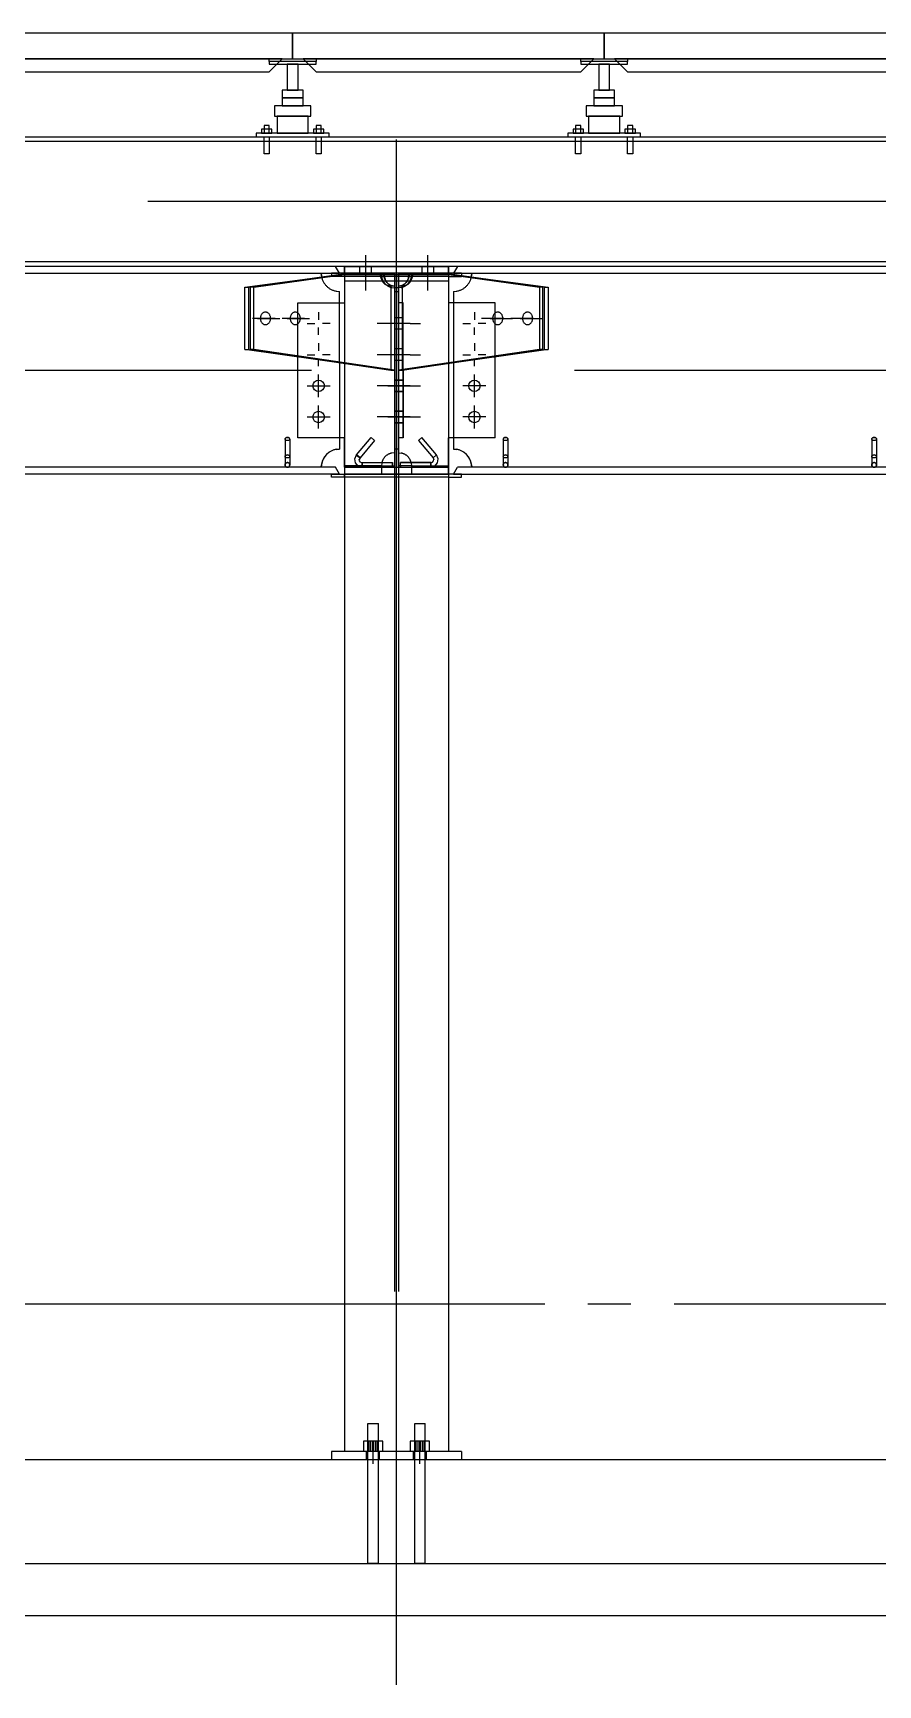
# Model space of a CAD drawing. Header units: millimetres. Extents: x -32710 to 654186, y -254124 to 420220.
# Drawn here: x 235700 to 237327, y 382766 to 385950 of the extents above; entities that cross this region are included whole.
import ezdxf

# ---------------------------------------------------------------- set-up
doc = ezdxf.new("R2010")
doc.units = ezdxf.units.MM
doc.header["$LTSCALE"] = 1000
for name, pattern in [('DXK_LINE_DOT2', [3.9198, 1.9599, -1.9599]), ('DXK_LINE_DOT3', [5.9187, 2.979, -0.9799, 0.9799, -0.9799]), ('TPH12-SEC-@E$0$CENTERK5', [6.916, 6.667, -0.083, 0.083, -0.083])]:
    doc.linetypes.add(name, pattern=pattern)
for name, color, linetype in [('MD-20250424-增加TRAY與FS主管位置調整', 7, 'Continuous'), ('Raised Floor', 1, 'Continuous'), ('TPH12-SEC-@E$0$H-SIN', 252, 'TPH12-SEC-@E$0$CENTERK5'), ('TPH12-SEC-@E$0$KABE1', 252, 'Continuous'), ('TPH12-SEC-@E$0$SIAGE3', 252, 'Continuous')]:
    doc.layers.add(name, color=color, linetype=linetype)

# ---------------------------------------------------------------- blocks, each defined once
blk = doc.blocks.new('TPH12-SEC-@E')
at = {"layer": 'TPH12-SEC-@E$0$H-SIN'}
for p, q in [((274800, 385950), (45200, 385950)), ((298929.6, 383500), (18729.6, 383500))]:
    blk.add_line(p, q, dxfattribs=at)
at = {"layer": 'TPH12-SEC-@E$0$KABE1'}
for p, q in [((272350, 383200), (188250, 383200)), ((189100, 383000), (272350, 383000))]:
    blk.add_line(p, q, dxfattribs=at)
at = {"layer": 'TPH12-SEC-@E$0$SIAGE3'}
blk.add_line((231100, 382900), (238900, 382900), dxfattribs=at)
blk = doc.blocks.new('A$C62b8fcb1')
at = {"color": 8, "linetype": 'DXK_LINE_DOT3'}
for p, q in [((-35700, -450), (-35700, 2723)), ((-33200, 2409), (-41600, 2409)), ((-38843, 2084), (-35357, 2084)), ((-35357, 2084), (-35250, 2084)), ((-35250, 2084), (-32807, 2084))]:
    blk.add_line(p, q, dxfattribs=at)
at = {"color": 8, "linetype": 'DXK_LINE_DOT2'}
for p, q in [((-41295, 2534), (-32905, 2534)), ((-32905, 2525), (-41295, 2525)), ((-33020, 2293), (-41180, 2293)), ((-35789.1, 2271), (-35982.1, 2244)), ((-35975.1, 2244), (-35782.1, 2271)), ((-35844.6, 2266), (-35845, 2271)), ((-35825, 2266.3), (-35825, 2265)), ((-35800, 2265), (-35825, 2265)), ((-35800, 2284), (-35817.5, 2284)), ((-35800, 2271), (-35800, 2284)), ((-35800, 2284), (-35600, 2284)), ((-35800, 2271), (-35800, 2268)), ((-35600, 2271), (-35800, 2271)), ((-35800, 2268), (-35800, 2096.7)), ((-35600, 2268), (-35800, 2268)), ((-35600, 2265), (-35800, 2265)), ((-35731.4, 2271), (-35731, 2266.1)), ((-35730.9, 2266.1), (-35731.3, 2271)), ((-35731, 2266.1), (-35729.8, 2261.4)), ((-35729.8, 2261.4), (-35730.9, 2266.1)), ((-35727.9, 2257.1), (-35729.8, 2261.4)), ((-35729.8, 2261.4), (-35727.9, 2257.1)), ((-35729, 2268), (-35728.5, 2263.1)), ((-35724.3, 2271), (-35724, 2266.1)), ((-35724, 2266.1), (-35722.8, 2261.4)), ((-35722.8, 2261.4), (-35720.9, 2257.1)), ((-35704, 2271), (-35704, 2268)), ((-35704, 2268), (-35704, 0)), ((-35696, 2271), (-35696, 2268)), ((-35696, 2268), (-35696, 0)), ((-35679.1, 2257.1), (-35677.2, 2261.4)), ((-35677.2, 2261.4), (-35676, 2266.1)), ((-35676, 2266.1), (-35675.7, 2271)), ((-35670.2, 2261.4), (-35672.1, 2257.1)), ((-35672.1, 2257.1), (-35670.2, 2261.4)), ((-35671, 2268), (-35671.5, 2263.1)), ((-35669.1, 2266.1), (-35670.2, 2261.4)), ((-35670.2, 2261.4), (-35669, 2266.1)), ((-35668.7, 2271), (-35669.1, 2266.1)), ((-35669, 2266.1), (-35668.6, 2271)), ((-35617.9, 2271), (-35424.9, 2244)), ((-35417.9, 2244), (-35610.9, 2271)), ((-35600, 2284), (-35600, 2271)), ((-35582.5, 2284), (-35600, 2284)), ((-35600, 2271), (-35600, 2268)), ((-35600, 2268), (-35600, 2096.7)), ((-35600, 2265), (-35575, 2265)), ((-35575, 2265.4), (-35575, 2266.3)), ((-35575, 2266.3), (-35575, 2265)), ((-35575, 2265), (-35575, 2265.4)), ((-35555, 2271), (-35555.4, 2266)), ((-35975.1, 2244), (-35982.1, 2244)), ((-35982.1, 2244), (-35982.1, 2124)), ((-35975.1, 2124), (-35975.1, 2244)), ((-35815, 2236.4), (-35810, 2236)), ((-35810, 2098.1), (-35810, 2236)), ((-35720.3, 2256), (-35800, 2256)), ((-35725.4, 2253.3), (-35727.9, 2257.1)), ((-35727.9, 2257.1), (-35725.4, 2253.3)), ((-35722.3, 2250.2), (-35725.4, 2253.3)), ((-35725.4, 2253.3), (-35722.3, 2250.2)), ((-35718.8, 2247.9), (-35722.3, 2250.2)), ((-35722.3, 2250.2), (-35718.7, 2247.9)), ((-35720.9, 2257.1), (-35718.4, 2253.3)), ((-35714.9, 2246.5), (-35718.8, 2247.9)), ((-35718.7, 2247.9), (-35714.9, 2246.5)), ((-35718.4, 2253.3), (-35715.3, 2250.2)), ((-35715.3, 2250.2), (-35711.8, 2247.9)), ((-35711, 2246), (-35714.9, 2246.5)), ((-35714.9, 2246.5), (-35710.9, 2246)), ((-35711.8, 2247.9), (-35708, 2246.5)), ((-35704, 2246), (-35711, 2246)), ((-35711, 2246), (-35711, 2084)), ((-35710.9, 2246), (-35710.9, 2084)), ((-35708.9, 2243.5), (-35704, 2243)), ((-35708, 2246.5), (-35704, 2246)), ((-35696, 2256), (-35704, 2256)), ((-35696, 2243), (-35704, 2243)), ((-35704, 2236), (-35696, 2236)), ((-35696, 2246), (-35692, 2246.5)), ((-35689, 2246), (-35696, 2246)), ((-35691.1, 2243.5), (-35696, 2243)), ((-35692, 2246.5), (-35688.2, 2247.9)), ((-35689.1, 2246), (-35685.1, 2246.5)), ((-35689.1, 2246), (-35689.1, 2084)), ((-35685.1, 2246.5), (-35689, 2246)), ((-35689, 2246), (-35689, 2084)), ((-35688.2, 2247.9), (-35684.7, 2250.2)), ((-35681.2, 2247.9), (-35685.1, 2246.5)), ((-35685.1, 2246.5), (-35681.3, 2247.9)), ((-35684.7, 2250.2), (-35681.6, 2253.3)), ((-35681.6, 2253.3), (-35679.1, 2257.1)), ((-35681.3, 2247.9), (-35677.7, 2250.2)), ((-35677.7, 2250.2), (-35681.2, 2247.9)), ((-35600, 2256), (-35679.7, 2256)), ((-35674.6, 2253.3), (-35677.7, 2250.2)), ((-35677.7, 2250.2), (-35674.6, 2253.3)), ((-35672.1, 2257.1), (-35674.6, 2253.3)), ((-35674.6, 2253.3), (-35672.1, 2257.1)), ((-35590, 2236), (-35585, 2236.4)), ((-35590, 2236), (-35590, 2098.1)), ((-35417.9, 2244), (-35424.9, 2244)), ((-35424.9, 2244), (-35424.9, 2124)), ((-35417.9, 2124), (-35417.9, 2244)), ((-35890, 1954), (-35890, 2214)), ((-35890, 2214), (-35800, 2214)), ((-35687, 2214), (-35696, 2214)), ((-35687, 1954), (-35687, 2214)), ((-35510, 2214), (-35600, 2214)), ((-35510, 1954), (-35510, 2214)), ((-35933.9, 2184), (-35977.4, 2184)), ((-35876.9, 2184), (-35920.4, 2184)), ((-35674, 2174), (-35737, 2174)), ((-35696, 2185), (-35704, 2185)), ((-35687, 2185), (-35696, 2185)), ((-35674, 2174), (-35654, 2174)), ((-35493, 2184), (-35536.5, 2184)), ((-35436, 2184), (-35479.6, 2184)), ((-35696, 2163), (-35704, 2163)), ((-35687, 2163), (-35696, 2163)), ((-35975.1, 2124), (-35982.1, 2124)), ((-35982.1, 2124), (-35711, 2084)), ((-35704, 2084), (-35975.1, 2124)), ((-35674, 2114), (-35737, 2114)), ((-35696, 2125), (-35704, 2125)), ((-35696, 2103), (-35704, 2103)), ((-35687, 2125), (-35696, 2125)), ((-35424.9, 2124), (-35696, 2084)), ((-35687, 2103), (-35696, 2103)), ((-35689, 2084), (-35417.9, 2124)), ((-35674, 2114), (-35654, 2114)), ((-35417.9, 2124), (-35424.9, 2124)), ((-35810, 2099.1), (-35810, 2098.1)), ((-35674, 2054), (-35737, 2054)), ((-35696, 2065), (-35704, 2065)), ((-35696, 2043), (-35704, 2043)), ((-35687, 2065), (-35696, 2065)), ((-35687, 2043), (-35696, 2043)), ((-35674, 1994), (-35737, 1994)), ((-35696, 2005), (-35704, 2005)), ((-35696, 1983), (-35704, 1983)), ((-35687, 2005), (-35696, 2005)), ((-35687, 1983), (-35696, 1983)), ((-35914.2, 1952.6), (-35914.5, 1951.5)), ((-35914.2, 1950.4), (-35914.5, 1951.5)), ((-35914.5, 1951.5), (-35914.5, 1901.5)), ((-35913.2, 1953.5), (-35914.2, 1952.6)), ((-35913.2, 1949.5), (-35914.2, 1950.4)), ((-35911.7, 1954.2), (-35913.2, 1953.5)), ((-35911.7, 1948.8), (-35913.2, 1949.5)), ((-35910, 1954.4), (-35911.7, 1954.2)), ((-35910, 1948.6), (-35911.7, 1948.8)), ((-35908.3, 1954.2), (-35910, 1954.4)), ((-35908.3, 1948.8), (-35910, 1948.6)), ((-35906.8, 1953.5), (-35908.3, 1954.2)), ((-35906.8, 1949.5), (-35908.3, 1948.8)), ((-35905.8, 1952.6), (-35906.8, 1953.5)), ((-35905.8, 1950.4), (-35906.8, 1949.5)), ((-35905.5, 1951.5), (-35905.8, 1952.6)), ((-35905.5, 1951.5), (-35905.8, 1950.4)), ((-35905.5, 1951.5), (-35905.5, 1901.5)), ((-35810, 1954), (-35890, 1954)), ((-35800, 1900), (-35800, 1954)), ((-35777.2, 1920.8), (-35749, 1954.4)), ((-35742.1, 1948.6), (-35770.3, 1915)), ((-35742.1, 1948.6), (-35749, 1954.4)), ((-35748.8, 1954.2), (-35749, 1954.4)), ((-35748, 1953.5), (-35748.8, 1954.2)), ((-35687, 1954), (-35696, 1954)), ((-35651, 1954.4), (-35657.9, 1948.6)), ((-35657.9, 1948.6), (-35629.7, 1915)), ((-35656.8, 1949.5), (-35657.6, 1948.8)), ((-35652, 1953.5), (-35651.2, 1954.2)), ((-35622.8, 1920.8), (-35651, 1954.4)), ((-35600, 1900), (-35600, 1954)), ((-35510, 1954), (-35590, 1954)), ((-35494.2, 1952.6), (-35494.5, 1951.5)), ((-35494.5, 1951.5), (-35494.5, 1901.5)), ((-35494.2, 1950.4), (-35494.5, 1951.5)), ((-35493.2, 1953.5), (-35494.2, 1952.6)), ((-35493.2, 1949.5), (-35494.2, 1950.4)), ((-35491.7, 1954.2), (-35493.2, 1953.5)), ((-35491.7, 1948.8), (-35493.2, 1949.5)), ((-35490, 1954.4), (-35491.7, 1954.2)), ((-35490, 1948.6), (-35491.7, 1948.8)), ((-35488.3, 1954.2), (-35490, 1954.4)), ((-35488.3, 1948.8), (-35490, 1948.6)), ((-35486.8, 1953.5), (-35488.3, 1954.2)), ((-35486.8, 1949.5), (-35488.3, 1948.8)), ((-35485.8, 1952.6), (-35486.8, 1953.5)), ((-35485.8, 1950.4), (-35486.8, 1949.5)), ((-35485.5, 1951.5), (-35485.8, 1952.6)), ((-35485.5, 1951.5), (-35485.8, 1950.4)), ((-35485.5, 1951.5), (-35485.5, 1901.5)), ((-34784.2, 1952.6), (-34784.5, 1951.5)), ((-34784.2, 1950.4), (-34784.5, 1951.5)), ((-34784.5, 1951.5), (-34784.5, 1901.5)), ((-34783.2, 1953.5), (-34784.2, 1952.6)), ((-34783.2, 1949.5), (-34784.2, 1950.4)), ((-34781.7, 1954.2), (-34783.2, 1953.5)), ((-34781.7, 1948.8), (-34783.2, 1949.5)), ((-34780, 1954.4), (-34781.7, 1954.2)), ((-34780, 1948.6), (-34781.7, 1948.8)), ((-34778.3, 1954.2), (-34780, 1954.4)), ((-34778.3, 1948.8), (-34780, 1948.6)), ((-34776.8, 1953.5), (-34778.3, 1954.2)), ((-34776.8, 1949.5), (-34778.3, 1948.8)), ((-34775.8, 1952.6), (-34776.8, 1953.5)), ((-34775.8, 1950.4), (-34776.8, 1949.5)), ((-34775.5, 1951.5), (-34775.8, 1952.6)), ((-34775.5, 1951.5), (-34775.8, 1950.4)), ((-34775.5, 1951.5), (-34775.5, 1901.5)), ((-35914.2, 1919), (-35914.5, 1917.9)), ((-35914.2, 1916.8), (-35914.5, 1917.9)), ((-35913.2, 1920), (-35914.2, 1919)), ((-35913.2, 1915.9), (-35914.2, 1916.8)), ((-35911.7, 1920.6), (-35913.2, 1920)), ((-35911.7, 1915.3), (-35913.2, 1915.9)), ((-35910, 1920.8), (-35911.7, 1920.6)), ((-35910, 1915), (-35911.7, 1915.3)), ((-35908.3, 1920.6), (-35910, 1920.8)), ((-35908.3, 1915.3), (-35910, 1915)), ((-35906.8, 1920), (-35908.3, 1920.6)), ((-35906.8, 1915.9), (-35908.3, 1915.3)), ((-35905.8, 1919), (-35906.8, 1920)), ((-35905.8, 1916.8), (-35906.8, 1915.9)), ((-35905.5, 1917.9), (-35905.8, 1919)), ((-35905.5, 1917.9), (-35905.8, 1916.8)), ((-35815, 1931.6), (-35810, 1932)), ((-35780.5, 1913.4), (-35777.2, 1920.8)), ((-35779.2, 1905.4), (-35780.5, 1913.4)), ((-35770.3, 1915), (-35777.2, 1920.8)), ((-35777, 1920.6), (-35777.2, 1920.8)), ((-35776.2, 1920), (-35777, 1920.6)), ((-35770.3, 1915), (-35771.6, 1912.2)), ((-35771.1, 1909.2), (-35771.6, 1912.2)), ((-35704, 1925), (-35708.9, 1924.5)), ((-35696, 1932), (-35704, 1932)), ((-35696, 1925), (-35691.1, 1924.5)), ((-35622.8, 1920.8), (-35629.7, 1915)), ((-35629.7, 1915), (-35628.4, 1912.2)), ((-35628.7, 1915.9), (-35629.4, 1915.3)), ((-35628.9, 1909.2), (-35628.4, 1912.2)), ((-35623.8, 1920), (-35623, 1920.6)), ((-35619.5, 1913.4), (-35622.8, 1920.8)), ((-35620.8, 1905.4), (-35619.5, 1913.4)), ((-35590, 1932), (-35585, 1931.6)), ((-35494.2, 1919), (-35494.5, 1917.9)), ((-35494.2, 1916.8), (-35494.5, 1917.9)), ((-35493.2, 1920), (-35494.2, 1919)), ((-35493.2, 1915.9), (-35494.2, 1916.8)), ((-35491.7, 1920.6), (-35493.2, 1920)), ((-35491.7, 1915.3), (-35493.2, 1915.9)), ((-35490, 1920.8), (-35491.7, 1920.6)), ((-35490, 1915), (-35491.7, 1915.3)), ((-35488.3, 1920.6), (-35490, 1920.8)), ((-35488.3, 1915.3), (-35490, 1915)), ((-35486.8, 1920), (-35488.3, 1920.6)), ((-35486.8, 1915.9), (-35488.3, 1915.3)), ((-35485.8, 1919), (-35486.8, 1920)), ((-35485.8, 1916.8), (-35486.8, 1915.9)), ((-35485.5, 1917.9), (-35485.8, 1919)), ((-35485.5, 1917.9), (-35485.8, 1916.8)), ((-34784.2, 1919), (-34784.5, 1917.9)), ((-34784.2, 1916.8), (-34784.5, 1917.9)), ((-34783.2, 1920), (-34784.2, 1919)), ((-34783.2, 1915.9), (-34784.2, 1916.8)), ((-34781.7, 1920.6), (-34783.2, 1920)), ((-34781.7, 1915.3), (-34783.2, 1915.9)), ((-34780, 1920.8), (-34781.7, 1920.6)), ((-34780, 1915), (-34781.7, 1915.3)), ((-34778.3, 1920.6), (-34780, 1920.8)), ((-34778.3, 1915.3), (-34780, 1915)), ((-34776.8, 1920), (-34778.3, 1920.6)), ((-34776.8, 1915.9), (-34778.3, 1915.3)), ((-34775.8, 1919), (-34776.8, 1920)), ((-34775.8, 1916.8), (-34776.8, 1915.9)), ((-34775.5, 1917.9), (-34775.8, 1919)), ((-34775.5, 1917.9), (-34775.8, 1916.8)), ((-35914.2, 1903.2), (-35914.5, 1901.5)), ((-35914.5, 1901.5), (-35914.3, 1902.3)), ((-35914.5, 1901.5), (-35914.2, 1899.8)), ((-35914.3, 1902.3), (-35914.2, 1903.2)), ((-35914.2, 1903.2), (-35913.2, 1904.7)), ((-35914.2, 1899.8), (-35913.2, 1898.3)), ((-35913.2, 1904.7), (-35911.7, 1905.7)), ((-35913.2, 1898.3), (-35911.7, 1897.3)), ((-35911.7, 1905.7), (-35910, 1906)), ((-35911.7, 1897.3), (-35910, 1897)), ((-35910, 1906), (-35908.3, 1905.7)), ((-35910, 1897), (-35908.3, 1897.3)), ((-35908.3, 1905.7), (-35908.1, 1905.6)), ((-35908.1, 1905.6), (-35908.3, 1905.7)), ((-35908.3, 1897.3), (-35906.8, 1898.3)), ((-35908.1, 1905.6), (-35906.8, 1904.7)), ((-35906.8, 1904.7), (-35905.8, 1903.2)), ((-35906.8, 1898.3), (-35905.8, 1899.8)), ((-35905.7, 1902.3), (-35905.8, 1903.2)), ((-35905.5, 1901.5), (-35905.8, 1903.2)), ((-35905.8, 1899.8), (-35905.5, 1901.5)), ((-35905.5, 1901.5), (-35905.7, 1902.3)), ((-35845, 1897), (-35844.6, 1902)), ((-35800, 1897), (-35800, 1900)), ((-35729, 1900), (-35800, 1900)), ((-35800, 1897), (-35600, 1897)), ((-35800, 1897), (-35800, 1878)), ((-35600, 1884), (-35800, 1884)), ((-35773.9, 1899.3), (-35779.2, 1905.4)), ((-35773.9, 1899.3), (-35766.1, 1897)), ((-35769.1, 1906.9), (-35771.1, 1909.2)), ((-35769.1, 1906.9), (-35766.1, 1906)), ((-35766.1, 1897), (-35766.1, 1906)), ((-35766.1, 1906), (-35707.7, 1906)), ((-35766.1, 1897.3), (-35766.1, 1898.3)), ((-35766.1, 1897), (-35766.1, 1897.3)), ((-35728.5, 1904.9), (-35729, 1900)), ((-35729, 1900), (-35729, 1884)), ((-35729, 1900), (-35704, 1900)), ((-35707.7, 1897), (-35707.7, 1906)), ((-35707.7, 1897.3), (-35707.7, 1898.3)), ((-35707.7, 1897), (-35707.7, 1897.3)), ((-35671, 1900), (-35696, 1900)), ((-35633.9, 1906), (-35692.3, 1906)), ((-35692.3, 1897), (-35692.3, 1906)), ((-35692.3, 1898.3), (-35692.3, 1897.3)), ((-35692.3, 1897.3), (-35692.3, 1897)), ((-35671.5, 1904.9), (-35671, 1900)), ((-35671, 1900), (-35600, 1900)), ((-35671, 1900), (-35671, 1884)), ((-35633.9, 1906), (-35630.9, 1906.9)), ((-35633.9, 1897), (-35633.9, 1906)), ((-35626.1, 1899.3), (-35633.9, 1897)), ((-35633.9, 1898.3), (-35633.9, 1897.3)), ((-35633.9, 1897.3), (-35633.9, 1897)), ((-35630.9, 1906.9), (-35628.9, 1909.2)), ((-35626.1, 1899.3), (-35620.8, 1905.4)), ((-35600, 1897), (-35600, 1900)), ((-35600, 1897), (-35600, 1878)), ((-35555.4, 1902), (-35555, 1897)), ((-35494.2, 1903.2), (-35494.5, 1901.5)), ((-35494.5, 1901.5), (-35494.3, 1902.3)), ((-35494.5, 1901.5), (-35494.2, 1899.8)), ((-35494.3, 1902.3), (-35494.2, 1903.2)), ((-35494.2, 1903.2), (-35493.2, 1904.7)), ((-35494.2, 1899.8), (-35493.2, 1898.3)), ((-35493.2, 1904.7), (-35491.7, 1905.7)), ((-35493.2, 1898.3), (-35491.7, 1897.3)), ((-35491.7, 1905.7), (-35490, 1906)), ((-35491.7, 1897.3), (-35490, 1897)), ((-35490, 1906), (-35488.3, 1905.7)), ((-35490, 1897), (-35488.3, 1897.3)), ((-35488.3, 1905.7), (-35486.8, 1904.7)), ((-35488.3, 1897.3), (-35486.8, 1898.3)), ((-35486.8, 1904.7), (-35485.8, 1903.2)), ((-35486.8, 1898.3), (-35485.8, 1899.8)), ((-35485.5, 1901.5), (-35485.8, 1903.2)), ((-35485.7, 1902.3), (-35485.8, 1903.2)), ((-35485.8, 1899.8), (-35485.5, 1901.5)), ((-35485.5, 1901.5), (-35485.7, 1902.3)), ((-34784.2, 1903.2), (-34784.5, 1901.5)), ((-34784.5, 1901.5), (-34784.3, 1902.3)), ((-34784.5, 1901.5), (-34784.2, 1899.8)), ((-34784.3, 1902.3), (-34784.2, 1903.2)), ((-34784.2, 1903.2), (-34783.2, 1904.7)), ((-34784.2, 1899.8), (-34783.2, 1898.3)), ((-34783.2, 1904.7), (-34781.7, 1905.7)), ((-34783.2, 1898.3), (-34781.7, 1897.3)), ((-34781.7, 1905.7), (-34780, 1906)), ((-34781.7, 1897.3), (-34780, 1897)), ((-34780, 1906), (-34778.3, 1905.7)), ((-34780, 1897), (-34778.3, 1897.3)), ((-34778.3, 1905.7), (-34776.8, 1904.7)), ((-34778.3, 1897.3), (-34776.8, 1898.3)), ((-34776.8, 1904.7), (-34775.8, 1903.2)), ((-34776.8, 1898.3), (-34775.8, 1899.8)), ((-34775.7, 1902.3), (-34775.8, 1903.2)), ((-34775.5, 1901.5), (-34775.8, 1903.2)), ((-34775.8, 1899.8), (-34775.5, 1901.5)), ((-34775.5, 1901.5), (-34775.7, 1902.3)), ((-35600, 1878), (-35800, 1878)), ((-35755, 20), (-35755, 54)), ((-35755, 54), (-35735, 54)), ((-35735, 20), (-35735, 54)), ((-35665, 20), (-35665, 54)), ((-35665, 54), (-35645, 54)), ((-35645, 20), (-35645, 54)), ((-35600, 0), (-35800, 0)), ((-35726.5, 20), (-35763.5, 20)), ((-35763.5, 20), (-35763.5, 0)), ((-35757.5, -16), (-35757.5, 0)), ((-35755, -16), (-35755, 20)), ((-35754.9, 0), (-35754.9, 20)), ((-35754.2, 0), (-35754.2, 20)), ((-35753.4, 0), (-35753.4, 20)), ((-35750.3, 0), (-35750.3, 20)), ((-35746.1, 0), (-35746.1, 20)), ((-35745, -24), (-35745, 0)), ((-35743.9, 0), (-35743.9, 20)), ((-35739.7, 0), (-35739.7, 20)), ((-35736.6, 0), (-35736.6, 20)), ((-35735.8, 0), (-35735.8, 20)), ((-35735.1, 0), (-35735.1, 20)), ((-35735, -16), (-35735, 20)), ((-35732.5, -16), (-35732.5, 0)), ((-35726.5, 0), (-35726.5, 20)), ((-35636.5, 20), (-35673.5, 20)), ((-35673.5, 20), (-35673.5, 0)), ((-35667.5, -16), (-35667.5, 0)), ((-35665, -16), (-35665, 20)), ((-35664.9, 0), (-35664.9, 20)), ((-35664.2, 0), (-35664.2, 20)), ((-35663.4, 0), (-35663.4, 20)), ((-35660.3, 0), (-35660.3, 20)), ((-35656.1, 0), (-35656.1, 20)), ((-35655, -24), (-35655, 0)), ((-35653.9, 0), (-35653.9, 20)), ((-35649.7, 0), (-35649.7, 20)), ((-35646.6, 0), (-35646.6, 20)), ((-35645.7, 0), (-35645.7, 20)), ((-35645.1, 0), (-35645.1, 20)), ((-35645, -16), (-35645, 20)), ((-35642.5, -16), (-35642.5, 0)), ((-35636.5, 0), (-35636.5, 20)), ((-35755, -216), (-35755, -16)), ((-35735, -216), (-35735, -16)), ((-35665, -216), (-35665, -16)), ((-35645, -216), (-35645, -16)), ((-35755, -216), (-35735, -216)), ((-35665, -216), (-35645, -216))]:
    blk.add_line(p, q, dxfattribs=at)
at = {"color": 8, "linetype": 'Continuous'}
for p, q in [((-41295, 2534), (-32905, 2534)), ((-32905, 2525), (-41295, 2525)), ((-33020, 2293), (-41180, 2293)), ((-35760, 2306), (-35760, 2238)), ((-35760, 2306), (-35760, 2238)), ((-35760, 2306), (-35760, 2238)), ((-35640, 2306), (-35640, 2238)), ((-35640, 2306), (-35640, 2238)), ((-35640, 2306), (-35640, 2238)), ((-35800, 2284), (-38400, 2284)), ((-38390, 2271), (-35810, 2271)), ((-35817.5, 2284), (-38382.5, 2284)), ((-35992.1, 2244), (-35789.6, 2271)), ((-35985.2, 2244), (-35782.8, 2271)), ((-35845, 2271), (-35844.6, 2266)), ((-35825, 2271), (-35825, 2266.3)), ((-35800, 2271), (-35825, 2271)), ((-35810, 2271), (-35817.5, 2284)), ((-35600, 2284), (-35800, 2284)), ((-35800, 2284), (-35800, 2271)), ((-35800, 2271), (-35800, 2269.6)), ((-35800, 2271), (-35704, 2271)), ((-35771, 2284), (-35771, 2268)), ((-35771, 2284), (-35771, 2271)), ((-35771, 2284), (-35771, 2271)), ((-35749, 2284), (-35749, 2268)), ((-35749, 2284), (-35749, 2271)), ((-35749, 2284), (-35749, 2271)), ((-35724.1, 2266.1), (-35724.5, 2271)), ((-35723, 2261.4), (-35724.1, 2266.1)), ((-35704, 2265), (-35723.8, 2265)), ((-35721.1, 2257.1), (-35723, 2261.4)), ((-35704, 2271), (-35704, 1897)), ((-35696, 1897), (-35696, 2271)), ((-35696, 2271), (-35600, 2271)), ((-35676.2, 2265), (-35696, 2265)), ((-35677, 2261.4), (-35678.9, 2257.1)), ((-35675.9, 2266.1), (-35677, 2261.4)), ((-35675.5, 2271), (-35675.9, 2266.1)), ((-35651, 2284), (-35651, 2271)), ((-35651, 2284), (-35651, 2271)), ((-35651, 2284), (-35651, 2268)), ((-35629, 2284), (-35629, 2271)), ((-35629, 2284), (-35629, 2271)), ((-35629, 2284), (-35629, 2268)), ((-35414.8, 2244), (-35617.2, 2271)), ((-35610.4, 2271), (-35407.9, 2244)), ((-33020, 2284), (-35600, 2284)), ((-35600, 2271), (-35600, 2284)), ((-35600, 2271), (-35600, 2269.6)), ((-35575, 2271), (-35600, 2271)), ((-35582.5, 2284), (-35590, 2271)), ((-35590, 2271), (-33260, 2271)), ((-33267.5, 2284), (-35582.5, 2284)), ((-35575, 2271), (-35575, 2266.3)), ((-35555.4, 2266), (-35555, 2271)), ((-35992.1, 2124), (-35992.1, 2244)), ((-35992.1, 2244), (-35985.2, 2244)), ((-35985.2, 2244), (-35985.2, 2124)), ((-35718.5, 2253.3), (-35721.1, 2257.1)), ((-35704, 2256), (-35720.3, 2256)), ((-35715.4, 2250.2), (-35718.5, 2253.3)), ((-35711.9, 2247.9), (-35715.4, 2250.2)), ((-35708, 2246.5), (-35711.9, 2247.9)), ((-35704, 2246), (-35708, 2246.5)), ((-35679.7, 2256), (-35696, 2256)), ((-35692, 2246.5), (-35696, 2246)), ((-35688.1, 2247.9), (-35692, 2246.5)), ((-35684.6, 2250.2), (-35688.1, 2247.9)), ((-35681.5, 2253.3), (-35684.6, 2250.2)), ((-35678.9, 2257.1), (-35681.5, 2253.3)), ((-35414.8, 2124), (-35414.8, 2244)), ((-35414.8, 2244), (-35407.9, 2244)), ((-35407.9, 2244), (-35407.9, 2124)), ((-35967.8, 2184), (-35925, 2184)), ((-35962.2, 2185.2), (-35962.3, 2184)), ((-35962.3, 2184), (-35962.2, 2182.8)), ((-35962.1, 2186.3), (-35962.2, 2185.2)), ((-35962.2, 2182.8), (-35962.1, 2181.7)), ((-35961.8, 2187.5), (-35962.1, 2186.3)), ((-35962.1, 2181.7), (-35961.8, 2180.5)), ((-35961.5, 2188.6), (-35961.8, 2187.5)), ((-35961.8, 2180.5), (-35961.5, 2179.4)), ((-35961.1, 2189.7), (-35961.5, 2188.6)), ((-35961.5, 2179.4), (-35961.1, 2178.3)), ((-35960.6, 2190.7), (-35961.1, 2189.7)), ((-35961.1, 2178.3), (-35960.6, 2177.3)), ((-35960, 2191.6), (-35960.6, 2190.7)), ((-35960.6, 2177.3), (-35960, 2176.4)), ((-35959.4, 2192.5), (-35960, 2191.6)), ((-35960, 2176.4), (-35959.4, 2175.5)), ((-35958.7, 2193.3), (-35959.4, 2192.5)), ((-35959.4, 2175.5), (-35958.7, 2174.7)), ((-35957.9, 2194), (-35958.7, 2193.3)), ((-35958.7, 2174.7), (-35957.9, 2174)), ((-35957.1, 2194.6), (-35957.9, 2194)), ((-35957.9, 2174), (-35957.1, 2173.4)), ((-35956.2, 2195.1), (-35957.1, 2194.6)), ((-35957.1, 2173.4), (-35956.2, 2172.9)), ((-35955.3, 2195.5), (-35956.2, 2195.1)), ((-35956.2, 2172.9), (-35955.3, 2172.5)), ((-35954.3, 2195.8), (-35955.3, 2195.5)), ((-35955.3, 2172.5), (-35954.3, 2172.2)), ((-35953.4, 2195.9), (-35954.3, 2195.8)), ((-35954.3, 2172.2), (-35953.4, 2172.1)), ((-35952.4, 2196), (-35953.4, 2195.9)), ((-35953.4, 2172.1), (-35952.4, 2172)), ((-35951.5, 2195.9), (-35952.4, 2196)), ((-35952.4, 2172), (-35951.5, 2172.1)), ((-35950.5, 2195.8), (-35951.5, 2195.9)), ((-35951.5, 2172.1), (-35950.5, 2172.2)), ((-35949.6, 2195.5), (-35950.5, 2195.8)), ((-35950.5, 2172.2), (-35949.6, 2172.5)), ((-35948.6, 2195.1), (-35949.6, 2195.5)), ((-35949.6, 2172.5), (-35948.6, 2172.9)), ((-35947.8, 2194.6), (-35948.6, 2195.1)), ((-35948.6, 2172.9), (-35947.8, 2173.4)), ((-35946.9, 2194), (-35947.8, 2194.6)), ((-35947.8, 2173.4), (-35946.9, 2174)), ((-35946.2, 2193.3), (-35946.9, 2194)), ((-35946.9, 2174), (-35946.2, 2174.7)), ((-35945.5, 2192.5), (-35946.2, 2193.3)), ((-35946.2, 2174.7), (-35945.5, 2175.5)), ((-35944.8, 2191.6), (-35945.5, 2192.5)), ((-35945.5, 2175.5), (-35944.8, 2176.4)), ((-35944.2, 2190.7), (-35944.8, 2191.6)), ((-35944.8, 2176.4), (-35944.2, 2177.3)), ((-35943.7, 2189.7), (-35944.2, 2190.7)), ((-35944.2, 2177.3), (-35943.7, 2178.3)), ((-35943.3, 2188.6), (-35943.7, 2189.7)), ((-35943.7, 2178.3), (-35943.3, 2179.4)), ((-35943, 2187.5), (-35943.3, 2188.6)), ((-35943.3, 2179.4), (-35943, 2180.5)), ((-35942.8, 2186.3), (-35943, 2187.5)), ((-35943, 2180.5), (-35942.8, 2181.7)), ((-35942.6, 2185.2), (-35942.8, 2186.3)), ((-35942.8, 2181.7), (-35942.6, 2182.8)), ((-35942.6, 2184), (-35942.6, 2185.2)), ((-35942.6, 2182.8), (-35942.6, 2184)), ((-35910.3, 2184), (-35867.5, 2184)), ((-35904.6, 2186.3), (-35904.8, 2185.2)), ((-35904.8, 2185.2), (-35904.8, 2184)), ((-35904.8, 2184), (-35904.8, 2182.8)), ((-35904.8, 2182.8), (-35904.6, 2181.7)), ((-35904.4, 2187.5), (-35904.6, 2186.3)), ((-35904.6, 2181.7), (-35904.4, 2180.5)), ((-35904.1, 2188.6), (-35904.4, 2187.5)), ((-35904.4, 2180.5), (-35904.1, 2179.4)), ((-35903.7, 2189.7), (-35904.1, 2188.6)), ((-35904.1, 2179.4), (-35903.7, 2178.3)), ((-35903.2, 2190.7), (-35903.7, 2189.7)), ((-35903.7, 2178.3), (-35903.2, 2177.3)), ((-35902.6, 2191.6), (-35903.2, 2190.7)), ((-35903.2, 2177.3), (-35902.6, 2176.4)), ((-35901.9, 2192.5), (-35902.6, 2191.6)), ((-35902.6, 2176.4), (-35901.9, 2175.5)), ((-35901.2, 2193.3), (-35901.9, 2192.5)), ((-35901.9, 2175.5), (-35901.2, 2174.7)), ((-35900.4, 2194), (-35901.2, 2193.3)), ((-35901.2, 2174.7), (-35900.4, 2174)), ((-35899.6, 2194.6), (-35900.4, 2194)), ((-35900.4, 2174), (-35899.6, 2173.4)), ((-35898.7, 2195.1), (-35899.6, 2194.6)), ((-35899.6, 2173.4), (-35898.7, 2172.9)), ((-35897.8, 2195.5), (-35898.7, 2195.1)), ((-35898.7, 2172.9), (-35897.8, 2172.5)), ((-35896.9, 2195.8), (-35897.8, 2195.5)), ((-35897.8, 2172.5), (-35896.9, 2172.2)), ((-35895.9, 2195.9), (-35896.9, 2195.8)), ((-35896.9, 2172.2), (-35895.9, 2172.1)), ((-35895, 2196), (-35895.9, 2195.9)), ((-35895.9, 2172.1), (-35895, 2172)), ((-35894, 2195.9), (-35895, 2196)), ((-35895, 2172), (-35894, 2172.1)), ((-35893.1, 2195.8), (-35894, 2195.9)), ((-35894, 2172.1), (-35893.1, 2172.2)), ((-35892.1, 2195.5), (-35893.1, 2195.8)), ((-35893.1, 2172.2), (-35892.1, 2172.5)), ((-35891.2, 2195.1), (-35892.1, 2195.5)), ((-35892.1, 2172.5), (-35891.2, 2172.9)), ((-35890.3, 2194.6), (-35891.2, 2195.1)), ((-35891.2, 2172.9), (-35890.3, 2173.4)), ((-35889.5, 2194), (-35890.3, 2194.6)), ((-35890.3, 2173.4), (-35889.5, 2174)), ((-35888.7, 2193.3), (-35889.5, 2194)), ((-35889.5, 2174), (-35888.7, 2174.7)), ((-35888, 2192.5), (-35888.7, 2193.3)), ((-35888.7, 2174.7), (-35888, 2175.5)), ((-35887.4, 2191.6), (-35888, 2192.5)), ((-35888, 2175.5), (-35887.4, 2176.4)), ((-35886.8, 2190.7), (-35887.4, 2191.6)), ((-35887.4, 2176.4), (-35886.8, 2177.3)), ((-35886.3, 2189.7), (-35886.8, 2190.7)), ((-35886.8, 2177.3), (-35886.3, 2178.3)), ((-35885.9, 2188.6), (-35886.3, 2189.7)), ((-35886.3, 2178.3), (-35885.9, 2179.4)), ((-35885.6, 2187.5), (-35885.9, 2188.6)), ((-35885.9, 2179.4), (-35885.6, 2180.5)), ((-35885.3, 2186.3), (-35885.6, 2187.5)), ((-35885.6, 2180.5), (-35885.3, 2181.7)), ((-35885.2, 2185.2), (-35885.3, 2186.3)), ((-35885.3, 2181.7), (-35885.2, 2182.8)), ((-35885.1, 2184), (-35885.2, 2185.2)), ((-35885.2, 2182.8), (-35885.1, 2184)), ((-35872, 2174), (-35857.3, 2174)), ((-35850, 2196), (-35850, 2181.3)), ((-35850, 2152), (-35850, 2166.7)), ((-35828, 2174), (-35842.7, 2174)), ((-35572, 2174), (-35557.3, 2174)), ((-35550, 2196), (-35550, 2181.3)), ((-35550, 2152), (-35550, 2166.7)), ((-35528, 2174), (-35542.7, 2174)), ((-35519.3, 2184), (-35476.5, 2184)), ((-35514.8, 2185.2), (-35514.9, 2184)), ((-35514.9, 2184), (-35514.8, 2182.8)), ((-35514.7, 2186.3), (-35514.8, 2185.2)), ((-35514.8, 2182.8), (-35514.7, 2181.7)), ((-35514.4, 2187.5), (-35514.7, 2186.3)), ((-35514.7, 2181.7), (-35514.4, 2180.5)), ((-35514.1, 2188.6), (-35514.4, 2187.5)), ((-35514.4, 2180.5), (-35514.1, 2179.4)), ((-35513.7, 2189.7), (-35514.1, 2188.6)), ((-35514.1, 2179.4), (-35513.7, 2178.3)), ((-35513.2, 2190.7), (-35513.7, 2189.7)), ((-35513.7, 2178.3), (-35513.2, 2177.3)), ((-35512.6, 2191.6), (-35513.2, 2190.7)), ((-35513.2, 2177.3), (-35512.6, 2176.4)), ((-35512, 2192.5), (-35512.6, 2191.6)), ((-35512.6, 2176.4), (-35512, 2175.5)), ((-35511.3, 2193.3), (-35512, 2192.5)), ((-35512, 2175.5), (-35511.3, 2174.7)), ((-35510.5, 2194), (-35511.3, 2193.3)), ((-35511.3, 2174.7), (-35510.5, 2174)), ((-35509.7, 2194.6), (-35510.5, 2194)), ((-35510.5, 2174), (-35509.7, 2173.4)), ((-35508.8, 2195.1), (-35509.7, 2194.6)), ((-35509.7, 2173.4), (-35508.8, 2172.9)), ((-35507.9, 2195.5), (-35508.8, 2195.1)), ((-35508.8, 2172.9), (-35507.9, 2172.5)), ((-35506.9, 2195.8), (-35507.9, 2195.5)), ((-35507.9, 2172.5), (-35506.9, 2172.2)), ((-35506, 2195.9), (-35506.9, 2195.8)), ((-35506.9, 2172.2), (-35506, 2172.1)), ((-35505, 2196), (-35506, 2195.9)), ((-35506, 2172.1), (-35505, 2172)), ((-35504.1, 2195.9), (-35505, 2196)), ((-35505, 2172), (-35504.1, 2172.1)), ((-35503.1, 2195.8), (-35504.1, 2195.9)), ((-35504.1, 2172.1), (-35503.1, 2172.2)), ((-35502.2, 2195.5), (-35503.1, 2195.8)), ((-35503.1, 2172.2), (-35502.2, 2172.5)), ((-35501.3, 2195.1), (-35502.2, 2195.5)), ((-35502.2, 2172.5), (-35501.3, 2172.9)), ((-35500.4, 2194.6), (-35501.3, 2195.1)), ((-35501.3, 2172.9), (-35500.4, 2173.4)), ((-35499.6, 2194), (-35500.4, 2194.6)), ((-35500.4, 2173.4), (-35499.6, 2174)), ((-35498.8, 2193.3), (-35499.6, 2194)), ((-35499.6, 2174), (-35498.8, 2174.7)), ((-35498.1, 2192.5), (-35498.8, 2193.3)), ((-35498.8, 2174.7), (-35498.1, 2175.5)), ((-35497.4, 2191.6), (-35498.1, 2192.5)), ((-35498.1, 2175.5), (-35497.4, 2176.4)), ((-35496.8, 2190.7), (-35497.4, 2191.6)), ((-35497.4, 2176.4), (-35496.8, 2177.3)), ((-35496.3, 2189.7), (-35496.8, 2190.7)), ((-35496.8, 2177.3), (-35496.3, 2178.3)), ((-35495.9, 2188.6), (-35496.3, 2189.7)), ((-35496.3, 2178.3), (-35495.9, 2179.4)), ((-35495.6, 2187.5), (-35495.9, 2188.6)), ((-35495.9, 2179.4), (-35495.6, 2180.5)), ((-35495.4, 2186.3), (-35495.6, 2187.5)), ((-35495.6, 2180.5), (-35495.4, 2181.7)), ((-35495.2, 2185.2), (-35495.4, 2186.3)), ((-35495.4, 2181.7), (-35495.2, 2182.8)), ((-35495.2, 2184), (-35495.2, 2185.2)), ((-35495.2, 2182.8), (-35495.2, 2184)), ((-35461.8, 2184), (-35419, 2184)), ((-35457.2, 2186.3), (-35457.4, 2185.2)), ((-35457.4, 2185.2), (-35457.4, 2184)), ((-35457.4, 2184), (-35457.4, 2182.8)), ((-35457.4, 2182.8), (-35457.2, 2181.7)), ((-35457, 2187.5), (-35457.2, 2186.3)), ((-35457.2, 2181.7), (-35457, 2180.5)), ((-35456.7, 2188.6), (-35457, 2187.5)), ((-35457, 2180.5), (-35456.7, 2179.4)), ((-35456.3, 2189.7), (-35456.7, 2188.6)), ((-35456.7, 2179.4), (-35456.3, 2178.3)), ((-35455.8, 2190.7), (-35456.3, 2189.7)), ((-35456.3, 2178.3), (-35455.8, 2177.3)), ((-35455.2, 2191.6), (-35455.8, 2190.7)), ((-35455.8, 2177.3), (-35455.2, 2176.4)), ((-35454.5, 2192.5), (-35455.2, 2191.6)), ((-35455.2, 2176.4), (-35454.5, 2175.5)), ((-35453.8, 2193.3), (-35454.5, 2192.5)), ((-35454.5, 2175.5), (-35453.8, 2174.7)), ((-35453.1, 2194), (-35453.8, 2193.3)), ((-35453.8, 2174.7), (-35453.1, 2174)), ((-35452.2, 2194.6), (-35453.1, 2194)), ((-35453.1, 2174), (-35452.2, 2173.4)), ((-35451.4, 2195.1), (-35452.2, 2194.6)), ((-35452.2, 2173.4), (-35451.4, 2172.9)), ((-35450.4, 2195.5), (-35451.4, 2195.1)), ((-35451.4, 2172.9), (-35450.4, 2172.5)), ((-35449.5, 2195.8), (-35450.4, 2195.5)), ((-35450.4, 2172.5), (-35449.5, 2172.2)), ((-35448.5, 2195.9), (-35449.5, 2195.8)), ((-35449.5, 2172.2), (-35448.5, 2172.1)), ((-35447.6, 2196), (-35448.5, 2195.9)), ((-35448.5, 2172.1), (-35447.6, 2172)), ((-35446.6, 2195.9), (-35447.6, 2196)), ((-35447.6, 2172), (-35446.6, 2172.1)), ((-35445.7, 2195.8), (-35446.6, 2195.9)), ((-35446.6, 2172.1), (-35445.7, 2172.2)), ((-35444.7, 2195.5), (-35445.7, 2195.8)), ((-35445.7, 2172.2), (-35444.7, 2172.5)), ((-35443.8, 2195.1), (-35444.7, 2195.5)), ((-35444.7, 2172.5), (-35443.8, 2172.9)), ((-35442.9, 2194.6), (-35443.8, 2195.1)), ((-35443.8, 2172.9), (-35442.9, 2173.4)), ((-35442.1, 2194), (-35442.9, 2194.6)), ((-35442.9, 2173.4), (-35442.1, 2174)), ((-35441.3, 2193.3), (-35442.1, 2194)), ((-35442.1, 2174), (-35441.3, 2174.7)), ((-35440.6, 2192.5), (-35441.3, 2193.3)), ((-35441.3, 2174.7), (-35440.6, 2175.5)), ((-35440, 2191.6), (-35440.6, 2192.5)), ((-35440.6, 2175.5), (-35440, 2176.4)), ((-35439.4, 2190.7), (-35440, 2191.6)), ((-35440, 2176.4), (-35439.4, 2177.3)), ((-35438.9, 2189.7), (-35439.4, 2190.7)), ((-35439.4, 2177.3), (-35438.9, 2178.3)), ((-35438.5, 2188.6), (-35438.9, 2189.7)), ((-35438.9, 2178.3), (-35438.5, 2179.4)), ((-35438.2, 2187.5), (-35438.5, 2188.6)), ((-35438.5, 2179.4), (-35438.2, 2180.5)), ((-35437.9, 2186.3), (-35438.2, 2187.5)), ((-35438.2, 2180.5), (-35437.9, 2181.7)), ((-35437.8, 2185.2), (-35437.9, 2186.3)), ((-35437.9, 2181.7), (-35437.8, 2182.8)), ((-35437.7, 2184), (-35437.8, 2185.2)), ((-35437.8, 2182.8), (-35437.7, 2184)), ((-35850, 2136), (-35850, 2121.3)), ((-35550, 2136), (-35550, 2121.3)), ((-35710.9, 2084), (-35992.1, 2124)), ((-35992.1, 2124), (-35985.2, 2124)), ((-35985.2, 2124), (-35704, 2084)), ((-35872, 2114), (-35857.3, 2114)), ((-35850, 2092), (-35850, 2106.7)), ((-35828, 2114), (-35842.7, 2114)), ((-35696, 2084), (-35414.8, 2124)), ((-35407.9, 2124), (-35689.1, 2084)), ((-35572, 2114), (-35557.3, 2114)), ((-35550, 2092), (-35550, 2106.7)), ((-35528, 2114), (-35542.7, 2114)), ((-35414.8, 2124), (-35407.9, 2124)), ((-35850, 2032), (-35850, 2076)), ((-35810, 2098.1), (-35810, 1932)), ((-35800, 2096.7), (-35800, 1897)), ((-35710.9, 2084), (-35704, 2084)), ((-35696, 2084), (-35689.1, 2084)), ((-35687, 2084.3), (-35687, 1954)), ((-35600, 2096.7), (-35600, 1897)), ((-35590, 2098.1), (-35590, 1932)), ((-35550, 2032), (-35550, 2076)), ((-35872, 2054), (-35828, 2054)), ((-35717, 2054), (-35654, 2054)), ((-35704, 2065), (-35696, 2065)), ((-35704, 2043), (-35696, 2043)), ((-35696, 2065), (-35687, 2065)), ((-35696, 2043), (-35687, 2043)), ((-35528, 2054), (-35572, 2054)), ((-35850, 1972), (-35850, 2016)), ((-35550, 1972), (-35550, 2016)), ((-35872, 1994), (-35828, 1994)), ((-35717, 1994), (-35654, 1994)), ((-35704, 2005), (-35696, 2005)), ((-35704, 1983), (-35696, 1983)), ((-35696, 2005), (-35687, 2005)), ((-35696, 1983), (-35687, 1983)), ((-35528, 1994), (-35572, 1994)), ((-35914.5, 1951.5), (-35914.2, 1952.6)), ((-35914.5, 1951.5), (-35914.5, 1901.5)), ((-35914.2, 1952.6), (-35913.2, 1953.5)), ((-35913.2, 1953.5), (-35911.7, 1954.2)), ((-35911.7, 1954.2), (-35910, 1954.4)), ((-35910, 1954.4), (-35908.3, 1954.2)), ((-35908.3, 1954.2), (-35906.8, 1953.5)), ((-35906.8, 1953.5), (-35905.8, 1952.6)), ((-35905.8, 1952.6), (-35905.5, 1951.5)), ((-35905.5, 1951.5), (-35905.5, 1901.5)), ((-35800, 1954), (-35810, 1954)), ((-35777.2, 1920.8), (-35749, 1954.4)), ((-35742.1, 1948.6), (-35770.3, 1915)), ((-35749, 1954.4), (-35748.8, 1954.2)), ((-35748.8, 1954.2), (-35748, 1953.5)), ((-35748, 1953.5), (-35742.1, 1948.6)), ((-35687, 1954), (-35696, 1954)), ((-35657.9, 1948.6), (-35657.6, 1948.8)), ((-35657.9, 1948.6), (-35629.7, 1915)), ((-35657.6, 1948.8), (-35656.8, 1949.5)), ((-35656.8, 1949.5), (-35651, 1954.4)), ((-35622.8, 1920.8), (-35651, 1954.4)), ((-35590, 1954), (-35600, 1954)), ((-35494.5, 1951.5), (-35494.2, 1952.6)), ((-35494.5, 1951.5), (-35494.5, 1901.5)), ((-35494.2, 1952.6), (-35493.2, 1953.5)), ((-35493.2, 1953.5), (-35491.7, 1954.2)), ((-35491.7, 1954.2), (-35490, 1954.4)), ((-35490, 1954.4), (-35488.3, 1954.2)), ((-35488.3, 1954.2), (-35486.8, 1953.5)), ((-35486.8, 1953.5), (-35485.8, 1952.6)), ((-35485.8, 1952.6), (-35485.5, 1951.5)), ((-35485.5, 1951.5), (-35485.5, 1901.5)), ((-34784.5, 1951.5), (-34784.2, 1952.6)), ((-34784.5, 1951.5), (-34784.5, 1901.5)), ((-34784.2, 1952.6), (-34783.2, 1953.5)), ((-34783.2, 1953.5), (-34781.7, 1954.2)), ((-34781.7, 1954.2), (-34780, 1954.4)), ((-34780, 1954.4), (-34778.3, 1954.2)), ((-34778.3, 1954.2), (-34776.8, 1953.5)), ((-34776.8, 1953.5), (-34775.8, 1952.6)), ((-34775.8, 1952.6), (-34775.5, 1951.5)), ((-34775.5, 1951.5), (-34775.5, 1901.5)), ((-35914.5, 1917.9), (-35914.2, 1919)), ((-35914.2, 1919), (-35913.2, 1920)), ((-35913.2, 1920), (-35911.7, 1920.6)), ((-35911.7, 1920.6), (-35910, 1920.8)), ((-35910, 1920.8), (-35908.3, 1920.6)), ((-35908.3, 1920.6), (-35906.8, 1920)), ((-35906.8, 1920), (-35905.8, 1919)), ((-35905.8, 1919), (-35905.5, 1917.9)), ((-35810, 1932), (-35815, 1931.6)), ((-35780.5, 1913.4), (-35777.2, 1920.8)), ((-35779.2, 1905.4), (-35780.5, 1913.4)), ((-35777.2, 1920.8), (-35777, 1920.6)), ((-35777, 1920.6), (-35776.2, 1920)), ((-35776.2, 1920), (-35770.3, 1915)), ((-35770.3, 1915), (-35771.6, 1912.2)), ((-35771.1, 1909.2), (-35771.6, 1912.2)), ((-35629.7, 1915), (-35629.4, 1915.3)), ((-35629.7, 1915), (-35628.4, 1912.2)), ((-35629.4, 1915.3), (-35628.7, 1915.9)), ((-35628.9, 1909.2), (-35628.4, 1912.2)), ((-35628.7, 1915.9), (-35622.8, 1920.8)), ((-35619.5, 1913.4), (-35622.8, 1920.8)), ((-35620.8, 1905.4), (-35619.5, 1913.4)), ((-35585, 1931.6), (-35590, 1932)), ((-35494.5, 1917.9), (-35494.2, 1919)), ((-35494.2, 1919), (-35493.2, 1920)), ((-35493.2, 1920), (-35491.7, 1920.6)), ((-35491.7, 1920.6), (-35490, 1920.8)), ((-35490, 1920.8), (-35488.3, 1920.6)), ((-35488.3, 1920.6), (-35486.8, 1920)), ((-35486.8, 1920), (-35485.8, 1919)), ((-35485.8, 1919), (-35485.5, 1917.9)), ((-34784.5, 1917.9), (-34784.2, 1919)), ((-34784.2, 1919), (-34783.2, 1920)), ((-34783.2, 1920), (-34781.7, 1920.6)), ((-34781.7, 1920.6), (-34780, 1920.8)), ((-34780, 1920.8), (-34778.3, 1920.6)), ((-34778.3, 1920.6), (-34776.8, 1920)), ((-34776.8, 1920), (-34775.8, 1919)), ((-34775.8, 1919), (-34775.5, 1917.9)), ((-35810, 1884), (-38390, 1884)), ((-35817.5, 1897), (-38382.5, 1897)), ((-35914.2, 1899.8), (-35914.5, 1901.5)), ((-35913.2, 1898.3), (-35914.2, 1899.8)), ((-35911.7, 1897.3), (-35913.2, 1898.3)), ((-35910, 1897), (-35911.7, 1897.3)), ((-35908.3, 1897.3), (-35910, 1897)), ((-35906.8, 1898.3), (-35908.3, 1897.3)), ((-35905.8, 1899.8), (-35906.8, 1898.3)), ((-35905.5, 1901.5), (-35905.8, 1899.8)), ((-35844.6, 1902), (-35845, 1897)), ((-35825, 1878), (-35825, 1884)), ((-35825, 1884), (-35800, 1884)), ((-35810, 1884), (-35817.5, 1897)), ((-35704, 1897), (-35800, 1897)), ((-35800, 1897), (-35800, 1884)), ((-35800, 1878), (-35800, 1884)), ((-35800, 1884), (-35600, 1884)), ((-35773.9, 1899.3), (-35779.2, 1905.4)), ((-35773.9, 1899.3), (-35766.1, 1897)), ((-35769.1, 1906.9), (-35771.1, 1909.2)), ((-35769.1, 1906.9), (-35766.1, 1906)), ((-35766.1, 1905.7), (-35766.1, 1906)), ((-35766.1, 1906), (-35707.7, 1906)), ((-35766.1, 1905.7), (-35766.1, 1904.7)), ((-35766.1, 1904.7), (-35766.1, 1897)), ((-35707.7, 1906), (-35707.7, 1905.7)), ((-35707.7, 1905.7), (-35707.7, 1904.7)), ((-35707.7, 1904.7), (-35707.7, 1897)), ((-35696, 1897), (-35600, 1897)), ((-35692.3, 1906), (-35633.9, 1906)), ((-35692.3, 1898.3), (-35692.3, 1906)), ((-35692.3, 1897.3), (-35692.3, 1898.3)), ((-35692.3, 1897), (-35692.3, 1897.3)), ((-35633.9, 1906), (-35630.9, 1906.9)), ((-35633.9, 1906), (-35633.9, 1898.3)), ((-35626.1, 1899.3), (-35633.9, 1897)), ((-35633.9, 1897.3), (-35633.9, 1898.3)), ((-35633.9, 1897), (-35633.9, 1897.3)), ((-35630.9, 1906.9), (-35628.9, 1909.2)), ((-35626.1, 1899.3), (-35620.8, 1905.4)), ((-35600, 1884), (-35600, 1897)), ((-35600, 1884), (-35600, 1878)), ((-35575, 1884), (-35600, 1884)), ((-35590, 1884), (-35582.5, 1897)), ((-35590, 1884), (-33260, 1884)), ((-33267.5, 1897), (-35582.5, 1897)), ((-35575, 1878), (-35575, 1884)), ((-35555, 1897), (-35555.4, 1902)), ((-35494.2, 1899.8), (-35494.5, 1901.5)), ((-35493.2, 1898.3), (-35494.2, 1899.8)), ((-35491.7, 1897.3), (-35493.2, 1898.3)), ((-35490, 1897), (-35491.7, 1897.3)), ((-35488.3, 1897.3), (-35490, 1897)), ((-35486.8, 1898.3), (-35488.3, 1897.3)), ((-35485.8, 1899.8), (-35486.8, 1898.3)), ((-35485.5, 1901.5), (-35485.8, 1899.8)), ((-34784.2, 1899.8), (-34784.5, 1901.5)), ((-34783.2, 1898.3), (-34784.2, 1899.8)), ((-34781.7, 1897.3), (-34783.2, 1898.3)), ((-34780, 1897), (-34781.7, 1897.3)), ((-34778.3, 1897.3), (-34780, 1897)), ((-34776.8, 1898.3), (-34778.3, 1897.3)), ((-34775.8, 1899.8), (-34776.8, 1898.3)), ((-34775.5, 1901.5), (-34775.8, 1899.8)), ((-35800, 1878), (-35825, 1878)), ((-35600, 1878), (-35800, 1878)), ((-35800, 1878), (-35800, 0)), ((-35600, 1878), (-35575, 1878)), ((-35600, 1878), (-35600, 0)), ((-35755, 20), (-35755, 54)), ((-35755, 54), (-35735, 54)), ((-35735, 20), (-35735, 54)), ((-35665, 20), (-35665, 54)), ((-35665, 54), (-35645, 54)), ((-35645, 20), (-35645, 54)), ((-35575, 0), (-35825, 0)), ((-35825, 0), (-35825, -16)), ((-35726.5, 20), (-35763.5, 20)), ((-35763.5, 20), (-35763.5, 0)), ((-35754.2, 0), (-35754.2, 20)), ((-35735.8, 0), (-35735.8, 20)), ((-35726.5, 0), (-35726.5, 20)), ((-35636.5, 20), (-35673.5, 20)), ((-35673.5, 20), (-35673.5, 0)), ((-35664.2, 0), (-35664.2, 20)), ((-35645.7, 0), (-35645.7, 20)), ((-35636.5, 0), (-35636.5, 20)), ((-35575, 0), (-35575, -16)), ((-35575, -16), (-35825, -16)), ((-35755, -216), (-35755, -16)), ((-35735, -216), (-35735, -16)), ((-35665, -216), (-35665, -16)), ((-35645, -216), (-35645, -16)), ((-35736.3, -216), (-35755, -216)), ((-35735.3, -216), (-35736.3, -216)), ((-35735, -216), (-35735.3, -216)), ((-35646.3, -216), (-35665, -216)), ((-35645.3, -216), (-35646.3, -216)), ((-35645, -216), (-35645.3, -216))]:
    blk.add_line(p, q, dxfattribs=at)
for centre in [(-35850, 2054), (-35550, 2054), (-35850, 1994), (-35550, 1994)]:
    blk.add_circle(centre, 11, dxfattribs=at)
for centre, start, end in [((-35810, 2271), 188.1818, 192.0183), ((-35590, 2271), 347.9817, 351.8182), ((-35810, 1897), 98.1818, 171.8182), ((-35590, 1897), 8.1818, 81.8182)]:
    blk.add_arc(centre, 35, start, end, dxfattribs=at)
at = {"color": 8, "linetype": 'DXK_LINE_DOT2'}
for centre, radius, start, end in [((-35810, 2271), 35, 188.1818, 261.8182), ((-35704, 2268), 25, 191.25, 258.75), ((-35696, 2268), 25, 281.25, 348.75), ((-35590, 2271), 35, 278.1818, 351.8182), ((-35810, 1897), 35, 98.1818, 171.8182), ((-35704, 1900), 25, 101.25, 168.75), ((-35696, 1900), 25, 11.25, 78.75), ((-35590, 1897), 35, 8.1818, 81.8182), ((-35910, 1901.5), 4.5, 90, 270), ((-35910, 1901.5), 4.5, 270, 90), ((-35490, 1901.5), 4.5, 90, 270), ((-35490, 1901.5), 4.5, 270, 90), ((-34780, 1901.5), 4.5, 90, 270), ((-34780, 1901.5), 4.5, 270, 90)]:
    blk.add_arc(centre, radius, start, end, dxfattribs=at)

msp = doc.modelspace()

# ---------------------------------------------------------------- linework, layer by layer
at = {"layer": 'Raised Floor'}
for points in [[(236200, 385950), (235600, 385950), (235600, 385900), (236200, 385900)], [(236800, 385950), (236200, 385950), (236200, 385900), (236800, 385900)], [(237400, 385950), (236800, 385950), (236800, 385900), (237400, 385900)], [(235645, 385875), (236155, 385875), (236180, 385900), (235620, 385900)], [(236155, 385900), (236245, 385900), (236245, 385895), (236155, 385895)], [(236155, 385900), (236245, 385900), (236245, 385895), (236155, 385895)], [(236155, 385890), (236245, 385890), (236245, 385895), (236155, 385895)], [(236155, 385890), (236245, 385890), (236245, 385895), (236155, 385895)], [(236210.5, 385890), (236189.5, 385890), (236189.5, 385840), (236210.5, 385840)], [(236210.5, 385890), (236189.5, 385890), (236189.5, 385840), (236210.5, 385840)], [(236245, 385875), (236755, 385875), (236780, 385900), (236220, 385900)], [(236755, 385900), (236845, 385900), (236845, 385895), (236755, 385895)], [(236755, 385890), (236845, 385890), (236845, 385895), (236755, 385895)], [(236810.5, 385890), (236789.5, 385890), (236789.5, 385840), (236810.5, 385840)], [(236845, 385875), (237355, 385875), (237380, 385900), (236820, 385900)], [(236220, 385840), (236180, 385840), (236180, 385825), (236220, 385825)], [(236220, 385840), (236180, 385840), (236180, 385825), (236220, 385825)], [(236820, 385840), (236780, 385840), (236780, 385825), (236820, 385825)], [(236235, 385810), (236165, 385810), (236165, 385790), (236235, 385790)], [(236235, 385810), (236165, 385810), (236165, 385790), (236235, 385790)], [(236220, 385825), (236180, 385825), (236180, 385810), (236220, 385810)], [(236220, 385825), (236180, 385825), (236180, 385810), (236220, 385810)], [(236835, 385810), (236765, 385810), (236765, 385790), (236835, 385790)], [(236820, 385825), (236780, 385825), (236780, 385810), (236820, 385810)], [(236230, 385790), (236170, 385790), (236170, 385757), (236230, 385757)], [(236230, 385790), (236170, 385790), (236170, 385757), (236230, 385757)], [(236830, 385790), (236770, 385790), (236770, 385757), (236830, 385757)], [(236130, 385750), (236270, 385750), (236270, 385757), (236130, 385757)], [(236130, 385750), (236270, 385750), (236270, 385757), (236130, 385757)], [(236160, 385765), (236140, 385765), (236140, 385757), (236160, 385757)], [(236160, 385765), (236140, 385765), (236140, 385757), (236160, 385757)], [(236155, 385772), (236145, 385772), (236145, 385757), (236155, 385757)], [(236155, 385772), (236145, 385772), (236145, 385757), (236155, 385757)], [(236155, 385717), (236145, 385717), (236145, 385750), (236155, 385750)], [(236155, 385717), (236145, 385717), (236145, 385750), (236155, 385750)], [(236260, 385765), (236240, 385765), (236240, 385757), (236260, 385757)], [(236260, 385765), (236240, 385765), (236240, 385757), (236260, 385757)], [(236255, 385772), (236245, 385772), (236245, 385757), (236255, 385757)], [(236255, 385772), (236245, 385772), (236245, 385757), (236255, 385757)], [(236255, 385717), (236245, 385717), (236245, 385750), (236255, 385750)], [(236255, 385717), (236245, 385717), (236245, 385750), (236255, 385750)], [(236730, 385750), (236870, 385750), (236870, 385757), (236730, 385757)], [(236760, 385765), (236740, 385765), (236740, 385757), (236760, 385757)], [(236755, 385772), (236745, 385772), (236745, 385757), (236755, 385757)], [(236755, 385717), (236745, 385717), (236745, 385750), (236755, 385750)], [(236860, 385765), (236840, 385765), (236840, 385757), (236860, 385757)], [(236855, 385772), (236845, 385772), (236845, 385757), (236855, 385757)], [(236855, 385717), (236845, 385717), (236845, 385750), (236855, 385750)]]:
    msp.add_lwpolyline(points, close=True, dxfattribs=at)

# ---------------------------------------------------------------- block references
msp.add_blockref('TPH12-SEC-@E', (0, 0))
at = {"layer": 'MD-20250424-增加TRAY與FS主管位置調整'}
msp.add_blockref('A$C62b8fcb1', (272100, 383216), dxfattribs=at)

doc.saveas('drawing.dxf')
